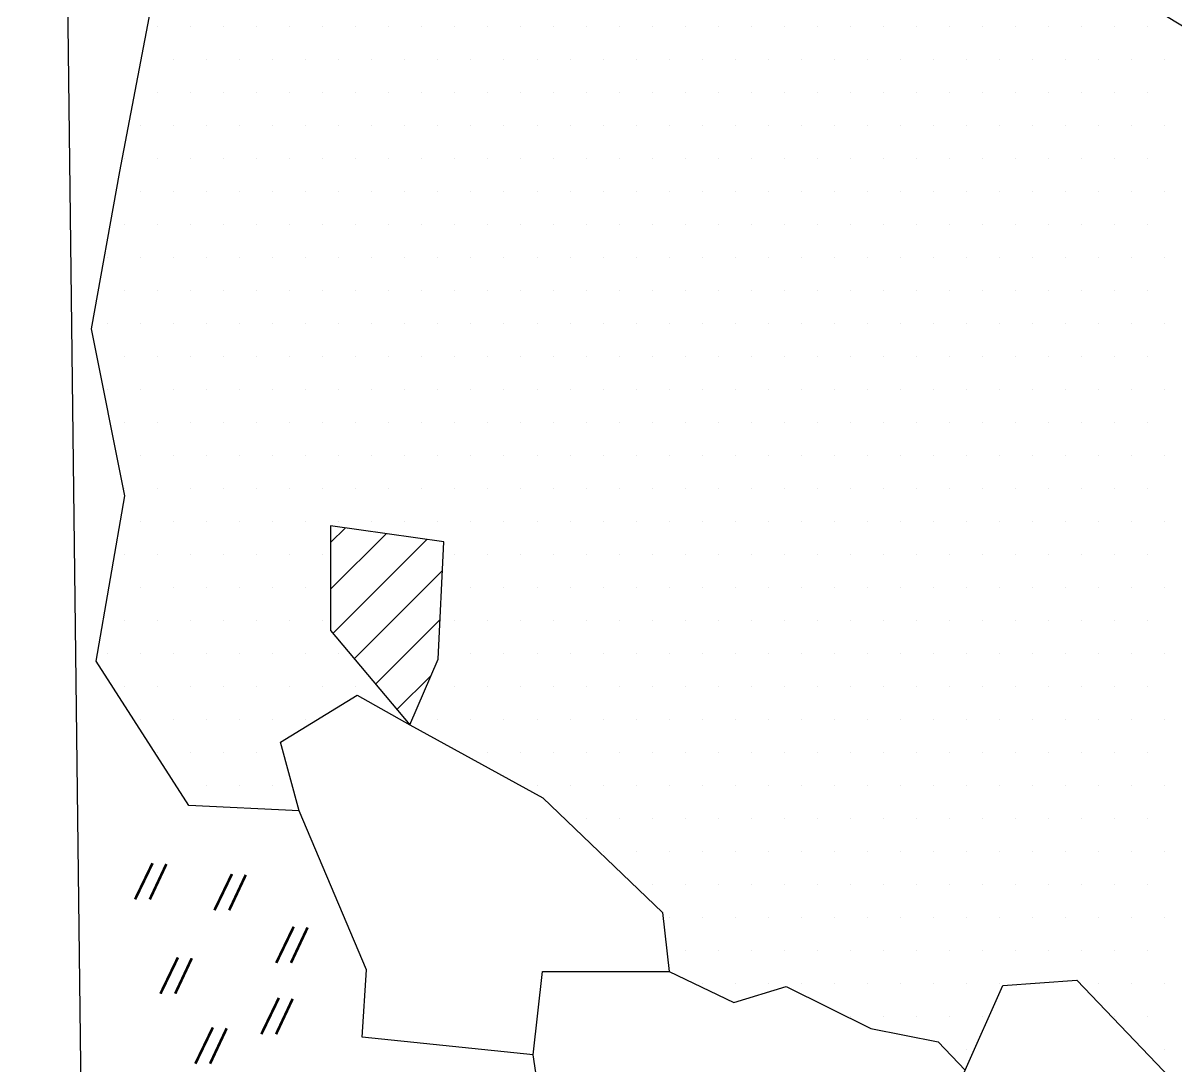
# Model space of a CAD drawing. Header units: metres. Extents: x 3.1 to 4.11, y -21.26 to -16.79.
# Drawn here: x 3.3929 to 3.8294, y -18.5561 to -18.1613 of the extents above; entities that cross this region are included whole.
import ezdxf

# ---------------------------------------------------------------- set-up
doc = ezdxf.new("R2010")
doc.units = ezdxf.units.M
doc.header["$LTSCALE"] = 25
doc.header["$MEASUREMENT"] = 0
doc.linetypes.add('STRICHPUNKTX2', pattern=[2, 1, -0.5, 0, -0.5])
doc.layers.get('0').update_dxf_attribs({"linetype": 'CONTINUOUS'})
for name, color, linetype in [('FEUER', 1, 'CONTINUOUS'), ('GRABUNGSGRENZE', 3, 'STRICHPUNKTX2'), ('STEINE', 4, 'CONTINUOUS'), ('STEINESCHRAFF', 4, 'CONTINUOUS')]:
    doc.layers.add(name, color=color, linetype=linetype)

# ---------------------------------------------------------------- blocks, each defined once
blk = doc.blocks.new('*X2')
at = {"color": 0}
for p, q in [((350.935, -1837.56), (353.039, -1835.457)), ((350.938, -1835.79), (351.494, -1835.234)), ((351.026, -1839.238), (354.583, -1835.68)), ((351.833, -1840.198), (355.165, -1836.866)), ((352.64, -1841.159), (355.077, -1838.722)), ((353.447, -1842.119), (354.737, -1840.83))]:
    blk.add_line(p, q, dxfattribs=at)
blk = doc.blocks.new('HK')
at = {"layer": 'FEUER', "const_width": 0.1}
for points in [[(-0.662, -1.372), (0, 0)], [(0.523, -0.033), (-0.105, -1.372)]]:
    blk.add_lwpolyline(points, dxfattribs=at)
blk = doc.blocks.new('*X5')
at = {"color": 0}
for p, q in [((344.375, -1816.25), (344.375, -1816.25)), ((345.625, -1816.25), (345.625, -1816.25)), ((346.875, -1816.25), (346.875, -1816.25)), ((348.125, -1816.25), (348.125, -1816.25)), ((349.375, -1816.25), (349.375, -1816.25)), ((350.625, -1816.25), (350.625, -1816.25)), ((351.875, -1816.25), (351.875, -1816.25)), ((353.125, -1816.25), (353.125, -1816.25)), ((354.375, -1816.25), (354.375, -1816.25)), ((355.625, -1816.25), (355.625, -1816.25)), ((356.875, -1816.25), (356.875, -1816.25)), ((358.125, -1816.25), (358.125, -1816.25)), ((359.375, -1816.25), (359.375, -1816.25)), ((360.625, -1816.25), (360.625, -1816.25)), ((361.875, -1816.25), (361.875, -1816.25)), ((363.125, -1816.25), (363.125, -1816.25)), ((364.375, -1816.25), (364.375, -1816.25)), ((365.625, -1816.25), (365.625, -1816.25)), ((366.875, -1816.25), (366.875, -1816.25)), ((368.125, -1816.25), (368.125, -1816.25)), ((369.375, -1816.25), (369.375, -1816.25)), ((370.625, -1816.25), (370.625, -1816.25)), ((371.875, -1816.25), (371.875, -1816.25)), ((373.125, -1816.25), (373.125, -1816.25)), ((374.375, -1816.25), (374.375, -1816.25)), ((375.625, -1816.25), (375.625, -1816.25)), ((376.875, -1816.25), (376.875, -1816.25)), ((378.125, -1816.25), (378.125, -1816.25)), ((379.375, -1816.25), (379.375, -1816.25)), ((380.625, -1816.25), (380.625, -1816.25)), ((381.875, -1816.25), (381.875, -1816.25)), ((345, -1817.5), (345, -1817.5)), ((346.25, -1817.5), (346.25, -1817.5)), ((347.5, -1817.5), (347.5, -1817.5)), ((348.75, -1817.5), (348.75, -1817.5)), ((350, -1817.5), (350, -1817.5)), ((351.25, -1817.5), (351.25, -1817.5)), ((352.5, -1817.5), (352.5, -1817.5)), ((353.75, -1817.5), (353.75, -1817.5)), ((355, -1817.5), (355, -1817.5)), ((356.25, -1817.5), (356.25, -1817.5)), ((357.5, -1817.5), (357.5, -1817.5)), ((358.75, -1817.5), (358.75, -1817.5)), ((360, -1817.5), (360, -1817.5)), ((361.25, -1817.5), (361.25, -1817.5)), ((362.5, -1817.5), (362.5, -1817.5)), ((363.75, -1817.5), (363.75, -1817.5)), ((365, -1817.5), (365, -1817.5)), ((366.25, -1817.5), (366.25, -1817.5)), ((367.5, -1817.5), (367.5, -1817.5)), ((368.75, -1817.5), (368.75, -1817.5)), ((370, -1817.5), (370, -1817.5)), ((371.25, -1817.5), (371.25, -1817.5)), ((372.5, -1817.5), (372.5, -1817.5)), ((373.75, -1817.5), (373.75, -1817.5)), ((375, -1817.5), (375, -1817.5)), ((376.25, -1817.5), (376.25, -1817.5)), ((377.5, -1817.5), (377.5, -1817.5)), ((378.75, -1817.5), (378.75, -1817.5)), ((380, -1817.5), (380, -1817.5)), ((381.25, -1817.5), (381.25, -1817.5)), ((382.5, -1817.5), (382.5, -1817.5)), ((344.375, -1818.75), (344.375, -1818.75)), ((345.625, -1818.75), (345.625, -1818.75)), ((346.875, -1818.75), (346.875, -1818.75)), ((348.125, -1818.75), (348.125, -1818.75)), ((349.375, -1818.75), (349.375, -1818.75)), ((350.625, -1818.75), (350.625, -1818.75)), ((351.875, -1818.75), (351.875, -1818.75)), ((353.125, -1818.75), (353.125, -1818.75)), ((354.375, -1818.75), (354.375, -1818.75)), ((355.625, -1818.75), (355.625, -1818.75)), ((356.875, -1818.75), (356.875, -1818.75)), ((358.125, -1818.75), (358.125, -1818.75)), ((359.375, -1818.75), (359.375, -1818.75)), ((360.625, -1818.75), (360.625, -1818.75)), ((361.875, -1818.75), (361.875, -1818.75)), ((363.125, -1818.75), (363.125, -1818.75)), ((364.375, -1818.75), (364.375, -1818.75)), ((365.625, -1818.75), (365.625, -1818.75)), ((366.875, -1818.75), (366.875, -1818.75)), ((368.125, -1818.75), (368.125, -1818.75)), ((369.375, -1818.75), (369.375, -1818.75)), ((370.625, -1818.75), (370.625, -1818.75)), ((371.875, -1818.75), (371.875, -1818.75)), ((373.125, -1818.75), (373.125, -1818.75)), ((374.375, -1818.75), (374.375, -1818.75)), ((375.625, -1818.75), (375.625, -1818.75)), ((376.875, -1818.75), (376.875, -1818.75)), ((378.125, -1818.75), (378.125, -1818.75)), ((379.375, -1818.75), (379.375, -1818.75)), ((380.625, -1818.75), (380.625, -1818.75)), ((381.875, -1818.75), (381.875, -1818.75)), ((343.75, -1820), (343.75, -1820)), ((345, -1820), (345, -1820)), ((346.25, -1820), (346.25, -1820)), ((347.5, -1820), (347.5, -1820)), ((348.75, -1820), (348.75, -1820)), ((350, -1820), (350, -1820)), ((351.25, -1820), (351.25, -1820)), ((352.5, -1820), (352.5, -1820)), ((353.75, -1820), (353.75, -1820)), ((355, -1820), (355, -1820)), ((356.25, -1820), (356.25, -1820)), ((357.5, -1820), (357.5, -1820)), ((358.75, -1820), (358.75, -1820)), ((360, -1820), (360, -1820)), ((361.25, -1820), (361.25, -1820)), ((362.5, -1820), (362.5, -1820)), ((363.75, -1820), (363.75, -1820)), ((365, -1820), (365, -1820)), ((366.25, -1820), (366.25, -1820)), ((367.5, -1820), (367.5, -1820)), ((368.75, -1820), (368.75, -1820)), ((370, -1820), (370, -1820)), ((371.25, -1820), (371.25, -1820)), ((372.5, -1820), (372.5, -1820)), ((373.75, -1820), (373.75, -1820)), ((375, -1820), (375, -1820)), ((376.25, -1820), (376.25, -1820)), ((377.5, -1820), (377.5, -1820)), ((378.75, -1820), (378.75, -1820)), ((380, -1820), (380, -1820)), ((381.25, -1820), (381.25, -1820)), ((382.5, -1820), (382.5, -1820)), ((343.125, -1821.25), (343.125, -1821.25)), ((344.375, -1821.25), (344.375, -1821.25)), ((345.625, -1821.25), (345.625, -1821.25)), ((346.875, -1821.25), (346.875, -1821.25)), ((348.125, -1821.25), (348.125, -1821.25)), ((349.375, -1821.25), (349.375, -1821.25)), ((350.625, -1821.25), (350.625, -1821.25)), ((351.875, -1821.25), (351.875, -1821.25)), ((353.125, -1821.25), (353.125, -1821.25)), ((354.375, -1821.25), (354.375, -1821.25)), ((355.625, -1821.25), (355.625, -1821.25)), ((356.875, -1821.25), (356.875, -1821.25)), ((358.125, -1821.25), (358.125, -1821.25)), ((359.375, -1821.25), (359.375, -1821.25)), ((360.625, -1821.25), (360.625, -1821.25)), ((361.875, -1821.25), (361.875, -1821.25)), ((363.125, -1821.25), (363.125, -1821.25)), ((364.375, -1821.25), (364.375, -1821.25)), ((365.625, -1821.25), (365.625, -1821.25)), ((366.875, -1821.25), (366.875, -1821.25)), ((368.125, -1821.25), (368.125, -1821.25)), ((369.375, -1821.25), (369.375, -1821.25)), ((370.625, -1821.25), (370.625, -1821.25)), ((371.875, -1821.25), (371.875, -1821.25)), ((373.125, -1821.25), (373.125, -1821.25)), ((374.375, -1821.25), (374.375, -1821.25)), ((375.625, -1821.25), (375.625, -1821.25)), ((376.875, -1821.25), (376.875, -1821.25)), ((378.125, -1821.25), (378.125, -1821.25)), ((379.375, -1821.25), (379.375, -1821.25)), ((380.625, -1821.25), (380.625, -1821.25)), ((381.875, -1821.25), (381.875, -1821.25)), ((343.75, -1822.5), (343.75, -1822.5)), ((345, -1822.5), (345, -1822.5)), ((346.25, -1822.5), (346.25, -1822.5)), ((347.5, -1822.5), (347.5, -1822.5)), ((348.75, -1822.5), (348.75, -1822.5)), ((350, -1822.5), (350, -1822.5)), ((351.25, -1822.5), (351.25, -1822.5)), ((352.5, -1822.5), (352.5, -1822.5)), ((353.75, -1822.5), (353.75, -1822.5)), ((355, -1822.5), (355, -1822.5)), ((356.25, -1822.5), (356.25, -1822.5)), ((357.5, -1822.5), (357.5, -1822.5)), ((358.75, -1822.5), (358.75, -1822.5)), ((360, -1822.5), (360, -1822.5)), ((361.25, -1822.5), (361.25, -1822.5)), ((362.5, -1822.5), (362.5, -1822.5)), ((363.75, -1822.5), (363.75, -1822.5)), ((365, -1822.5), (365, -1822.5)), ((366.25, -1822.5), (366.25, -1822.5)), ((367.5, -1822.5), (367.5, -1822.5)), ((368.75, -1822.5), (368.75, -1822.5)), ((370, -1822.5), (370, -1822.5)), ((371.25, -1822.5), (371.25, -1822.5)), ((372.5, -1822.5), (372.5, -1822.5)), ((373.75, -1822.5), (373.75, -1822.5)), ((375, -1822.5), (375, -1822.5)), ((376.25, -1822.5), (376.25, -1822.5)), ((377.5, -1822.5), (377.5, -1822.5)), ((378.75, -1822.5), (378.75, -1822.5)), ((380, -1822.5), (380, -1822.5)), ((381.25, -1822.5), (381.25, -1822.5)), ((382.5, -1822.5), (382.5, -1822.5)), ((343.125, -1823.75), (343.125, -1823.75)), ((344.375, -1823.75), (344.375, -1823.75)), ((345.625, -1823.75), (345.625, -1823.75)), ((346.875, -1823.75), (346.875, -1823.75)), ((348.125, -1823.75), (348.125, -1823.75)), ((349.375, -1823.75), (349.375, -1823.75)), ((350.625, -1823.75), (350.625, -1823.75)), ((351.875, -1823.75), (351.875, -1823.75)), ((353.125, -1823.75), (353.125, -1823.75)), ((354.375, -1823.75), (354.375, -1823.75)), ((355.625, -1823.75), (355.625, -1823.75)), ((356.875, -1823.75), (356.875, -1823.75)), ((358.125, -1823.75), (358.125, -1823.75)), ((359.375, -1823.75), (359.375, -1823.75)), ((360.625, -1823.75), (360.625, -1823.75)), ((361.875, -1823.75), (361.875, -1823.75)), ((363.125, -1823.75), (363.125, -1823.75)), ((364.375, -1823.75), (364.375, -1823.75)), ((365.625, -1823.75), (365.625, -1823.75)), ((366.875, -1823.75), (366.875, -1823.75)), ((368.125, -1823.75), (368.125, -1823.75)), ((369.375, -1823.75), (369.375, -1823.75)), ((370.625, -1823.75), (370.625, -1823.75)), ((371.875, -1823.75), (371.875, -1823.75)), ((373.125, -1823.75), (373.125, -1823.75)), ((374.375, -1823.75), (374.375, -1823.75)), ((375.625, -1823.75), (375.625, -1823.75)), ((376.875, -1823.75), (376.875, -1823.75)), ((378.125, -1823.75), (378.125, -1823.75)), ((379.375, -1823.75), (379.375, -1823.75)), ((380.625, -1823.75), (380.625, -1823.75)), ((381.875, -1823.75), (381.875, -1823.75)), ((342.5, -1825), (342.5, -1825)), ((343.75, -1825), (343.75, -1825)), ((345, -1825), (345, -1825)), ((346.25, -1825), (346.25, -1825)), ((347.5, -1825), (347.5, -1825)), ((348.75, -1825), (348.75, -1825)), ((350, -1825), (350, -1825)), ((351.25, -1825), (351.25, -1825)), ((352.5, -1825), (352.5, -1825)), ((353.75, -1825), (353.75, -1825)), ((355, -1825), (355, -1825)), ((356.25, -1825), (356.25, -1825)), ((357.5, -1825), (357.5, -1825)), ((358.75, -1825), (358.75, -1825)), ((360, -1825), (360, -1825)), ((361.25, -1825), (361.25, -1825)), ((362.5, -1825), (362.5, -1825)), ((363.75, -1825), (363.75, -1825)), ((365, -1825), (365, -1825)), ((366.25, -1825), (366.25, -1825)), ((367.5, -1825), (367.5, -1825)), ((368.75, -1825), (368.75, -1825)), ((370, -1825), (370, -1825)), ((371.25, -1825), (371.25, -1825)), ((372.5, -1825), (372.5, -1825)), ((373.75, -1825), (373.75, -1825)), ((375, -1825), (375, -1825)), ((376.25, -1825), (376.25, -1825)), ((377.5, -1825), (377.5, -1825)), ((378.75, -1825), (378.75, -1825)), ((380, -1825), (380, -1825)), ((381.25, -1825), (381.25, -1825)), ((382.5, -1825), (382.5, -1825)), ((343.125, -1826.25), (343.125, -1826.25)), ((344.375, -1826.25), (344.375, -1826.25)), ((345.625, -1826.25), (345.625, -1826.25)), ((346.875, -1826.25), (346.875, -1826.25)), ((348.125, -1826.25), (348.125, -1826.25)), ((349.375, -1826.25), (349.375, -1826.25)), ((350.625, -1826.25), (350.625, -1826.25)), ((351.875, -1826.25), (351.875, -1826.25)), ((353.125, -1826.25), (353.125, -1826.25)), ((354.375, -1826.25), (354.375, -1826.25)), ((355.625, -1826.25), (355.625, -1826.25)), ((356.875, -1826.25), (356.875, -1826.25)), ((358.125, -1826.25), (358.125, -1826.25)), ((359.375, -1826.25), (359.375, -1826.25)), ((360.625, -1826.25), (360.625, -1826.25)), ((361.875, -1826.25), (361.875, -1826.25)), ((363.125, -1826.25), (363.125, -1826.25)), ((364.375, -1826.25), (364.375, -1826.25)), ((365.625, -1826.25), (365.625, -1826.25)), ((366.875, -1826.25), (366.875, -1826.25)), ((368.125, -1826.25), (368.125, -1826.25)), ((369.375, -1826.25), (369.375, -1826.25)), ((370.625, -1826.25), (370.625, -1826.25)), ((371.875, -1826.25), (371.875, -1826.25)), ((373.125, -1826.25), (373.125, -1826.25)), ((374.375, -1826.25), (374.375, -1826.25)), ((375.625, -1826.25), (375.625, -1826.25)), ((376.875, -1826.25), (376.875, -1826.25)), ((378.125, -1826.25), (378.125, -1826.25)), ((379.375, -1826.25), (379.375, -1826.25)), ((380.625, -1826.25), (380.625, -1826.25)), ((381.875, -1826.25), (381.875, -1826.25)), ((342.5, -1827.5), (342.5, -1827.5)), ((343.75, -1827.5), (343.75, -1827.5)), ((345, -1827.5), (345, -1827.5)), ((346.25, -1827.5), (346.25, -1827.5)), ((347.5, -1827.5), (347.5, -1827.5)), ((348.75, -1827.5), (348.75, -1827.5)), ((350, -1827.5), (350, -1827.5)), ((351.25, -1827.5), (351.25, -1827.5)), ((352.5, -1827.5), (352.5, -1827.5)), ((353.75, -1827.5), (353.75, -1827.5)), ((355, -1827.5), (355, -1827.5)), ((356.25, -1827.5), (356.25, -1827.5)), ((357.5, -1827.5), (357.5, -1827.5)), ((358.75, -1827.5), (358.75, -1827.5)), ((360, -1827.5), (360, -1827.5)), ((361.25, -1827.5), (361.25, -1827.5)), ((362.5, -1827.5), (362.5, -1827.5)), ((363.75, -1827.5), (363.75, -1827.5)), ((365, -1827.5), (365, -1827.5)), ((366.25, -1827.5), (366.25, -1827.5)), ((367.5, -1827.5), (367.5, -1827.5)), ((368.75, -1827.5), (368.75, -1827.5)), ((370, -1827.5), (370, -1827.5)), ((371.25, -1827.5), (371.25, -1827.5)), ((372.5, -1827.5), (372.5, -1827.5)), ((373.75, -1827.5), (373.75, -1827.5)), ((375, -1827.5), (375, -1827.5)), ((376.25, -1827.5), (376.25, -1827.5)), ((377.5, -1827.5), (377.5, -1827.5)), ((378.75, -1827.5), (378.75, -1827.5)), ((380, -1827.5), (380, -1827.5)), ((381.25, -1827.5), (381.25, -1827.5)), ((382.5, -1827.5), (382.5, -1827.5)), ((343.125, -1828.75), (343.125, -1828.75)), ((344.375, -1828.75), (344.375, -1828.75)), ((345.625, -1828.75), (345.625, -1828.75)), ((346.875, -1828.75), (346.875, -1828.75)), ((348.125, -1828.75), (348.125, -1828.75)), ((349.375, -1828.75), (349.375, -1828.75)), ((350.625, -1828.75), (350.625, -1828.75)), ((351.875, -1828.75), (351.875, -1828.75)), ((353.125, -1828.75), (353.125, -1828.75)), ((354.375, -1828.75), (354.375, -1828.75)), ((355.625, -1828.75), (355.625, -1828.75)), ((356.875, -1828.75), (356.875, -1828.75)), ((358.125, -1828.75), (358.125, -1828.75)), ((359.375, -1828.75), (359.375, -1828.75)), ((360.625, -1828.75), (360.625, -1828.75)), ((361.875, -1828.75), (361.875, -1828.75)), ((363.125, -1828.75), (363.125, -1828.75)), ((364.375, -1828.75), (364.375, -1828.75)), ((365.625, -1828.75), (365.625, -1828.75)), ((366.875, -1828.75), (366.875, -1828.75)), ((368.125, -1828.75), (368.125, -1828.75)), ((369.375, -1828.75), (369.375, -1828.75)), ((370.625, -1828.75), (370.625, -1828.75)), ((371.875, -1828.75), (371.875, -1828.75)), ((373.125, -1828.75), (373.125, -1828.75)), ((374.375, -1828.75), (374.375, -1828.75)), ((375.625, -1828.75), (375.625, -1828.75)), ((376.875, -1828.75), (376.875, -1828.75)), ((378.125, -1828.75), (378.125, -1828.75)), ((379.375, -1828.75), (379.375, -1828.75)), ((380.625, -1828.75), (380.625, -1828.75)), ((381.875, -1828.75), (381.875, -1828.75)), ((342.5, -1830), (342.5, -1830)), ((343.75, -1830), (343.75, -1830)), ((345, -1830), (345, -1830)), ((346.25, -1830), (346.25, -1830)), ((347.5, -1830), (347.5, -1830)), ((348.75, -1830), (348.75, -1830)), ((350, -1830), (350, -1830)), ((351.25, -1830), (351.25, -1830)), ((352.5, -1830), (352.5, -1830)), ((353.75, -1830), (353.75, -1830)), ((355, -1830), (355, -1830)), ((356.25, -1830), (356.25, -1830)), ((357.5, -1830), (357.5, -1830)), ((358.75, -1830), (358.75, -1830)), ((360, -1830), (360, -1830)), ((361.25, -1830), (361.25, -1830)), ((362.5, -1830), (362.5, -1830)), ((363.75, -1830), (363.75, -1830)), ((365, -1830), (365, -1830)), ((366.25, -1830), (366.25, -1830)), ((367.5, -1830), (367.5, -1830)), ((368.75, -1830), (368.75, -1830)), ((370, -1830), (370, -1830)), ((371.25, -1830), (371.25, -1830)), ((372.5, -1830), (372.5, -1830)), ((373.75, -1830), (373.75, -1830)), ((375, -1830), (375, -1830)), ((376.25, -1830), (376.25, -1830)), ((377.5, -1830), (377.5, -1830)), ((378.75, -1830), (378.75, -1830)), ((380, -1830), (380, -1830)), ((381.25, -1830), (381.25, -1830)), ((382.5, -1830), (382.5, -1830)), ((343.125, -1831.25), (343.125, -1831.25)), ((344.375, -1831.25), (344.375, -1831.25)), ((345.625, -1831.25), (345.625, -1831.25)), ((346.875, -1831.25), (346.875, -1831.25)), ((348.125, -1831.25), (348.125, -1831.25)), ((349.375, -1831.25), (349.375, -1831.25)), ((350.625, -1831.25), (350.625, -1831.25)), ((351.875, -1831.25), (351.875, -1831.25)), ((353.125, -1831.25), (353.125, -1831.25)), ((354.375, -1831.25), (354.375, -1831.25)), ((355.625, -1831.25), (355.625, -1831.25)), ((356.875, -1831.25), (356.875, -1831.25)), ((358.125, -1831.25), (358.125, -1831.25)), ((359.375, -1831.25), (359.375, -1831.25)), ((360.625, -1831.25), (360.625, -1831.25)), ((361.875, -1831.25), (361.875, -1831.25)), ((363.125, -1831.25), (363.125, -1831.25)), ((364.375, -1831.25), (364.375, -1831.25)), ((365.625, -1831.25), (365.625, -1831.25)), ((366.875, -1831.25), (366.875, -1831.25)), ((368.125, -1831.25), (368.125, -1831.25)), ((369.375, -1831.25), (369.375, -1831.25)), ((370.625, -1831.25), (370.625, -1831.25)), ((371.875, -1831.25), (371.875, -1831.25)), ((373.125, -1831.25), (373.125, -1831.25)), ((374.375, -1831.25), (374.375, -1831.25)), ((375.625, -1831.25), (375.625, -1831.25)), ((376.875, -1831.25), (376.875, -1831.25)), ((378.125, -1831.25), (378.125, -1831.25)), ((379.375, -1831.25), (379.375, -1831.25)), ((380.625, -1831.25), (380.625, -1831.25)), ((381.875, -1831.25), (381.875, -1831.25)), ((343.75, -1832.5), (343.75, -1832.5)), ((345, -1832.5), (345, -1832.5)), ((346.25, -1832.5), (346.25, -1832.5)), ((347.5, -1832.5), (347.5, -1832.5)), ((348.75, -1832.5), (348.75, -1832.5)), ((350, -1832.5), (350, -1832.5)), ((351.25, -1832.5), (351.25, -1832.5)), ((352.5, -1832.5), (352.5, -1832.5)), ((353.75, -1832.5), (353.75, -1832.5)), ((355, -1832.5), (355, -1832.5)), ((356.25, -1832.5), (356.25, -1832.5)), ((357.5, -1832.5), (357.5, -1832.5)), ((358.75, -1832.5), (358.75, -1832.5)), ((360, -1832.5), (360, -1832.5)), ((361.25, -1832.5), (361.25, -1832.5)), ((362.5, -1832.5), (362.5, -1832.5)), ((363.75, -1832.5), (363.75, -1832.5)), ((365, -1832.5), (365, -1832.5)), ((366.25, -1832.5), (366.25, -1832.5)), ((367.5, -1832.5), (367.5, -1832.5)), ((368.75, -1832.5), (368.75, -1832.5)), ((370, -1832.5), (370, -1832.5)), ((371.25, -1832.5), (371.25, -1832.5)), ((372.5, -1832.5), (372.5, -1832.5)), ((373.75, -1832.5), (373.75, -1832.5)), ((375, -1832.5), (375, -1832.5)), ((376.25, -1832.5), (376.25, -1832.5)), ((377.5, -1832.5), (377.5, -1832.5)), ((378.75, -1832.5), (378.75, -1832.5)), ((380, -1832.5), (380, -1832.5)), ((381.25, -1832.5), (381.25, -1832.5)), ((382.5, -1832.5), (382.5, -1832.5)), ((343.125, -1833.75), (343.125, -1833.75)), ((344.375, -1833.75), (344.375, -1833.75)), ((345.625, -1833.75), (345.625, -1833.75)), ((346.875, -1833.75), (346.875, -1833.75)), ((348.125, -1833.75), (348.125, -1833.75)), ((349.375, -1833.75), (349.375, -1833.75)), ((350.625, -1833.75), (350.625, -1833.75)), ((351.875, -1833.75), (351.875, -1833.75)), ((353.125, -1833.75), (353.125, -1833.75)), ((354.375, -1833.75), (354.375, -1833.75)), ((355.625, -1833.75), (355.625, -1833.75)), ((356.875, -1833.75), (356.875, -1833.75)), ((358.125, -1833.75), (358.125, -1833.75)), ((359.375, -1833.75), (359.375, -1833.75)), ((360.625, -1833.75), (360.625, -1833.75)), ((361.875, -1833.75), (361.875, -1833.75)), ((363.125, -1833.75), (363.125, -1833.75)), ((364.375, -1833.75), (364.375, -1833.75)), ((365.625, -1833.75), (365.625, -1833.75)), ((366.875, -1833.75), (366.875, -1833.75)), ((368.125, -1833.75), (368.125, -1833.75)), ((369.375, -1833.75), (369.375, -1833.75)), ((370.625, -1833.75), (370.625, -1833.75)), ((371.875, -1833.75), (371.875, -1833.75)), ((373.125, -1833.75), (373.125, -1833.75)), ((374.375, -1833.75), (374.375, -1833.75)), ((375.625, -1833.75), (375.625, -1833.75)), ((376.875, -1833.75), (376.875, -1833.75)), ((378.125, -1833.75), (378.125, -1833.75)), ((379.375, -1833.75), (379.375, -1833.75)), ((380.625, -1833.75), (380.625, -1833.75)), ((381.875, -1833.75), (381.875, -1833.75)), ((343.75, -1835), (343.75, -1835)), ((345, -1835), (345, -1835)), ((346.25, -1835), (346.25, -1835)), ((347.5, -1835), (347.5, -1835)), ((348.75, -1835), (348.75, -1835)), ((350, -1835), (350, -1835)), ((351.25, -1835), (351.25, -1835)), ((352.5, -1835), (352.5, -1835)), ((353.75, -1835), (353.75, -1835)), ((355, -1835), (355, -1835)), ((356.25, -1835), (356.25, -1835)), ((357.5, -1835), (357.5, -1835)), ((358.75, -1835), (358.75, -1835)), ((360, -1835), (360, -1835)), ((361.25, -1835), (361.25, -1835)), ((362.5, -1835), (362.5, -1835)), ((363.75, -1835), (363.75, -1835)), ((365, -1835), (365, -1835)), ((366.25, -1835), (366.25, -1835)), ((367.5, -1835), (367.5, -1835)), ((368.75, -1835), (368.75, -1835)), ((370, -1835), (370, -1835)), ((371.25, -1835), (371.25, -1835)), ((372.5, -1835), (372.5, -1835)), ((373.75, -1835), (373.75, -1835)), ((375, -1835), (375, -1835)), ((376.25, -1835), (376.25, -1835)), ((377.5, -1835), (377.5, -1835)), ((378.75, -1835), (378.75, -1835)), ((380, -1835), (380, -1835)), ((381.25, -1835), (381.25, -1835)), ((382.5, -1835), (382.5, -1835)), ((343.125, -1836.25), (343.125, -1836.25)), ((344.375, -1836.25), (344.375, -1836.25)), ((345.625, -1836.25), (345.625, -1836.25)), ((346.875, -1836.25), (346.875, -1836.25)), ((348.125, -1836.25), (348.125, -1836.25)), ((349.375, -1836.25), (349.375, -1836.25)), ((350.625, -1836.25), (350.625, -1836.25)), ((355.625, -1836.25), (355.625, -1836.25)), ((356.875, -1836.25), (356.875, -1836.25)), ((358.125, -1836.25), (358.125, -1836.25)), ((359.375, -1836.25), (359.375, -1836.25)), ((360.625, -1836.25), (360.625, -1836.25)), ((361.875, -1836.25), (361.875, -1836.25)), ((363.125, -1836.25), (363.125, -1836.25)), ((364.375, -1836.25), (364.375, -1836.25)), ((365.625, -1836.25), (365.625, -1836.25)), ((366.875, -1836.25), (366.875, -1836.25)), ((368.125, -1836.25), (368.125, -1836.25)), ((369.375, -1836.25), (369.375, -1836.25)), ((370.625, -1836.25), (370.625, -1836.25)), ((371.875, -1836.25), (371.875, -1836.25)), ((373.125, -1836.25), (373.125, -1836.25)), ((374.375, -1836.25), (374.375, -1836.25)), ((375.625, -1836.25), (375.625, -1836.25)), ((376.875, -1836.25), (376.875, -1836.25)), ((378.125, -1836.25), (378.125, -1836.25)), ((379.375, -1836.25), (379.375, -1836.25)), ((380.625, -1836.25), (380.625, -1836.25)), ((381.875, -1836.25), (381.875, -1836.25)), ((343.75, -1837.5), (343.75, -1837.5)), ((345, -1837.5), (345, -1837.5)), ((346.25, -1837.5), (346.25, -1837.5)), ((347.5, -1837.5), (347.5, -1837.5)), ((348.75, -1837.5), (348.75, -1837.5)), ((350, -1837.5), (350, -1837.5)), ((356.25, -1837.5), (356.25, -1837.5)), ((357.5, -1837.5), (357.5, -1837.5)), ((358.75, -1837.5), (358.75, -1837.5)), ((360, -1837.5), (360, -1837.5)), ((361.25, -1837.5), (361.25, -1837.5)), ((362.5, -1837.5), (362.5, -1837.5)), ((363.75, -1837.5), (363.75, -1837.5)), ((365, -1837.5), (365, -1837.5)), ((366.25, -1837.5), (366.25, -1837.5)), ((367.5, -1837.5), (367.5, -1837.5)), ((368.75, -1837.5), (368.75, -1837.5)), ((370, -1837.5), (370, -1837.5)), ((371.25, -1837.5), (371.25, -1837.5)), ((372.5, -1837.5), (372.5, -1837.5)), ((373.75, -1837.5), (373.75, -1837.5)), ((375, -1837.5), (375, -1837.5)), ((376.25, -1837.5), (376.25, -1837.5)), ((377.5, -1837.5), (377.5, -1837.5)), ((378.75, -1837.5), (378.75, -1837.5)), ((380, -1837.5), (380, -1837.5)), ((381.25, -1837.5), (381.25, -1837.5)), ((382.5, -1837.5), (382.5, -1837.5)), ((343.125, -1838.75), (343.125, -1838.75)), ((344.375, -1838.75), (344.375, -1838.75)), ((345.625, -1838.75), (345.625, -1838.75)), ((346.875, -1838.75), (346.875, -1838.75)), ((348.125, -1838.75), (348.125, -1838.75)), ((349.375, -1838.75), (349.375, -1838.75)), ((350.625, -1838.75), (350.625, -1838.75)), ((355.625, -1838.75), (355.625, -1838.75)), ((356.875, -1838.75), (356.875, -1838.75)), ((358.125, -1838.75), (358.125, -1838.75)), ((359.375, -1838.75), (359.375, -1838.75)), ((360.625, -1838.75), (360.625, -1838.75)), ((361.875, -1838.75), (361.875, -1838.75)), ((363.125, -1838.75), (363.125, -1838.75)), ((364.375, -1838.75), (364.375, -1838.75)), ((365.625, -1838.75), (365.625, -1838.75)), ((366.875, -1838.75), (366.875, -1838.75)), ((368.125, -1838.75), (368.125, -1838.75)), ((369.375, -1838.75), (369.375, -1838.75)), ((370.625, -1838.75), (370.625, -1838.75)), ((371.875, -1838.75), (371.875, -1838.75)), ((373.125, -1838.75), (373.125, -1838.75)), ((374.375, -1838.75), (374.375, -1838.75)), ((375.625, -1838.75), (375.625, -1838.75)), ((376.875, -1838.75), (376.875, -1838.75)), ((378.125, -1838.75), (378.125, -1838.75)), ((379.375, -1838.75), (379.375, -1838.75)), ((380.625, -1838.75), (380.625, -1838.75)), ((381.875, -1838.75), (381.875, -1838.75)), ((342.5, -1840), (342.5, -1840)), ((343.75, -1840), (343.75, -1840)), ((345, -1840), (345, -1840)), ((346.25, -1840), (346.25, -1840)), ((347.5, -1840), (347.5, -1840)), ((348.75, -1840), (348.75, -1840)), ((350, -1840), (350, -1840)), ((351.25, -1840), (351.25, -1840)), ((356.25, -1840), (356.25, -1840)), ((357.5, -1840), (357.5, -1840)), ((358.75, -1840), (358.75, -1840)), ((360, -1840), (360, -1840)), ((361.25, -1840), (361.25, -1840)), ((362.5, -1840), (362.5, -1840)), ((363.75, -1840), (363.75, -1840)), ((365, -1840), (365, -1840)), ((366.25, -1840), (366.25, -1840)), ((367.5, -1840), (367.5, -1840)), ((368.75, -1840), (368.75, -1840)), ((370, -1840), (370, -1840)), ((371.25, -1840), (371.25, -1840)), ((372.5, -1840), (372.5, -1840)), ((373.75, -1840), (373.75, -1840)), ((375, -1840), (375, -1840)), ((376.25, -1840), (376.25, -1840)), ((377.5, -1840), (377.5, -1840)), ((378.75, -1840), (378.75, -1840)), ((380, -1840), (380, -1840)), ((381.25, -1840), (381.25, -1840)), ((382.5, -1840), (382.5, -1840)), ((343.125, -1841.25), (343.125, -1841.25)), ((344.375, -1841.25), (344.375, -1841.25)), ((345.625, -1841.25), (345.625, -1841.25)), ((346.875, -1841.25), (346.875, -1841.25)), ((348.125, -1841.25), (348.125, -1841.25)), ((349.375, -1841.25), (349.375, -1841.25)), ((350.625, -1841.25), (350.625, -1841.25)), ((351.875, -1841.25), (351.875, -1841.25)), ((355.625, -1841.25), (355.625, -1841.25)), ((356.875, -1841.25), (356.875, -1841.25)), ((358.125, -1841.25), (358.125, -1841.25)), ((359.375, -1841.25), (359.375, -1841.25)), ((360.625, -1841.25), (360.625, -1841.25)), ((361.875, -1841.25), (361.875, -1841.25)), ((363.125, -1841.25), (363.125, -1841.25)), ((364.375, -1841.25), (364.375, -1841.25)), ((365.625, -1841.25), (365.625, -1841.25)), ((366.875, -1841.25), (366.875, -1841.25)), ((368.125, -1841.25), (368.125, -1841.25)), ((369.375, -1841.25), (369.375, -1841.25)), ((370.625, -1841.25), (370.625, -1841.25)), ((371.875, -1841.25), (371.875, -1841.25)), ((373.125, -1841.25), (373.125, -1841.25)), ((374.375, -1841.25), (374.375, -1841.25)), ((375.625, -1841.25), (375.625, -1841.25)), ((376.875, -1841.25), (376.875, -1841.25)), ((378.125, -1841.25), (378.125, -1841.25)), ((379.375, -1841.25), (379.375, -1841.25)), ((380.625, -1841.25), (380.625, -1841.25)), ((381.875, -1841.25), (381.875, -1841.25)), ((343.75, -1842.5), (343.75, -1842.5)), ((345, -1842.5), (345, -1842.5)), ((346.25, -1842.5), (346.25, -1842.5)), ((347.5, -1842.5), (347.5, -1842.5)), ((348.75, -1842.5), (348.75, -1842.5)), ((350, -1842.5), (350, -1842.5)), ((353.75, -1842.5), (353.75, -1842.5)), ((355, -1842.5), (355, -1842.5)), ((356.25, -1842.5), (356.25, -1842.5)), ((357.5, -1842.5), (357.5, -1842.5)), ((358.75, -1842.5), (358.75, -1842.5)), ((360, -1842.5), (360, -1842.5)), ((361.25, -1842.5), (361.25, -1842.5)), ((362.5, -1842.5), (362.5, -1842.5)), ((363.75, -1842.5), (363.75, -1842.5)), ((365, -1842.5), (365, -1842.5)), ((366.25, -1842.5), (366.25, -1842.5)), ((367.5, -1842.5), (367.5, -1842.5)), ((368.75, -1842.5), (368.75, -1842.5)), ((370, -1842.5), (370, -1842.5)), ((371.25, -1842.5), (371.25, -1842.5)), ((372.5, -1842.5), (372.5, -1842.5)), ((373.75, -1842.5), (373.75, -1842.5)), ((375, -1842.5), (375, -1842.5)), ((376.25, -1842.5), (376.25, -1842.5)), ((377.5, -1842.5), (377.5, -1842.5)), ((378.75, -1842.5), (378.75, -1842.5)), ((380, -1842.5), (380, -1842.5)), ((381.25, -1842.5), (381.25, -1842.5)), ((382.5, -1842.5), (382.5, -1842.5)), ((344.375, -1843.75), (344.375, -1843.75)), ((345.625, -1843.75), (345.625, -1843.75)), ((346.875, -1843.75), (346.875, -1843.75)), ((348.125, -1843.75), (348.125, -1843.75)), ((356.875, -1843.75), (356.875, -1843.75)), ((358.125, -1843.75), (358.125, -1843.75)), ((359.375, -1843.75), (359.375, -1843.75)), ((360.625, -1843.75), (360.625, -1843.75)), ((361.875, -1843.75), (361.875, -1843.75)), ((363.125, -1843.75), (363.125, -1843.75)), ((364.375, -1843.75), (364.375, -1843.75)), ((365.625, -1843.75), (365.625, -1843.75)), ((366.875, -1843.75), (366.875, -1843.75)), ((368.125, -1843.75), (368.125, -1843.75)), ((369.375, -1843.75), (369.375, -1843.75)), ((370.625, -1843.75), (370.625, -1843.75)), ((371.875, -1843.75), (371.875, -1843.75)), ((373.125, -1843.75), (373.125, -1843.75)), ((374.375, -1843.75), (374.375, -1843.75)), ((375.625, -1843.75), (375.625, -1843.75)), ((376.875, -1843.75), (376.875, -1843.75)), ((378.125, -1843.75), (378.125, -1843.75)), ((379.375, -1843.75), (379.375, -1843.75)), ((380.625, -1843.75), (380.625, -1843.75)), ((381.875, -1843.75), (381.875, -1843.75)), ((346.25, -1845), (346.25, -1845)), ((347.5, -1845), (347.5, -1845)), ((348.75, -1845), (348.75, -1845)), ((358.75, -1845), (358.75, -1845)), ((360, -1845), (360, -1845)), ((361.25, -1845), (361.25, -1845)), ((362.5, -1845), (362.5, -1845)), ((363.75, -1845), (363.75, -1845)), ((365, -1845), (365, -1845)), ((366.25, -1845), (366.25, -1845)), ((367.5, -1845), (367.5, -1845)), ((368.75, -1845), (368.75, -1845)), ((370, -1845), (370, -1845)), ((371.25, -1845), (371.25, -1845)), ((372.5, -1845), (372.5, -1845)), ((373.75, -1845), (373.75, -1845)), ((375, -1845), (375, -1845)), ((376.25, -1845), (376.25, -1845)), ((377.5, -1845), (377.5, -1845)), ((378.75, -1845), (378.75, -1845)), ((380, -1845), (380, -1845)), ((381.25, -1845), (381.25, -1845)), ((382.5, -1845), (382.5, -1845)), ((360.625, -1846.25), (360.625, -1846.25)), ((361.875, -1846.25), (361.875, -1846.25)), ((363.125, -1846.25), (363.125, -1846.25)), ((364.375, -1846.25), (364.375, -1846.25)), ((365.625, -1846.25), (365.625, -1846.25)), ((366.875, -1846.25), (366.875, -1846.25)), ((368.125, -1846.25), (368.125, -1846.25)), ((369.375, -1846.25), (369.375, -1846.25)), ((370.625, -1846.25), (370.625, -1846.25)), ((371.875, -1846.25), (371.875, -1846.25)), ((373.125, -1846.25), (373.125, -1846.25)), ((374.375, -1846.25), (374.375, -1846.25)), ((375.625, -1846.25), (375.625, -1846.25)), ((376.875, -1846.25), (376.875, -1846.25)), ((378.125, -1846.25), (378.125, -1846.25)), ((379.375, -1846.25), (379.375, -1846.25)), ((380.625, -1846.25), (380.625, -1846.25)), ((381.875, -1846.25), (381.875, -1846.25)), ((361.25, -1847.5), (361.25, -1847.5)), ((362.5, -1847.5), (362.5, -1847.5)), ((363.75, -1847.5), (363.75, -1847.5)), ((365, -1847.5), (365, -1847.5)), ((366.25, -1847.5), (366.25, -1847.5)), ((367.5, -1847.5), (367.5, -1847.5)), ((368.75, -1847.5), (368.75, -1847.5)), ((370, -1847.5), (370, -1847.5)), ((371.25, -1847.5), (371.25, -1847.5)), ((372.5, -1847.5), (372.5, -1847.5)), ((373.75, -1847.5), (373.75, -1847.5)), ((375, -1847.5), (375, -1847.5)), ((376.25, -1847.5), (376.25, -1847.5)), ((377.5, -1847.5), (377.5, -1847.5)), ((378.75, -1847.5), (378.75, -1847.5)), ((380, -1847.5), (380, -1847.5)), ((381.25, -1847.5), (381.25, -1847.5)), ((382.5, -1847.5), (382.5, -1847.5)), ((363.125, -1848.75), (363.125, -1848.75)), ((364.375, -1848.75), (364.375, -1848.75)), ((365.625, -1848.75), (365.625, -1848.75)), ((366.875, -1848.75), (366.875, -1848.75)), ((368.125, -1848.75), (368.125, -1848.75)), ((369.375, -1848.75), (369.375, -1848.75)), ((370.625, -1848.75), (370.625, -1848.75)), ((371.875, -1848.75), (371.875, -1848.75)), ((373.125, -1848.75), (373.125, -1848.75)), ((374.375, -1848.75), (374.375, -1848.75)), ((375.625, -1848.75), (375.625, -1848.75)), ((376.875, -1848.75), (376.875, -1848.75)), ((378.125, -1848.75), (378.125, -1848.75)), ((379.375, -1848.75), (379.375, -1848.75)), ((380.625, -1848.75), (380.625, -1848.75)), ((381.875, -1848.75), (381.875, -1848.75)), ((363.75, -1850), (363.75, -1850)), ((365, -1850), (365, -1850)), ((366.25, -1850), (366.25, -1850)), ((367.5, -1850), (367.5, -1850)), ((368.75, -1850), (368.75, -1850)), ((370, -1850), (370, -1850)), ((371.25, -1850), (371.25, -1850)), ((372.5, -1850), (372.5, -1850)), ((373.75, -1850), (373.75, -1850)), ((375, -1850), (375, -1850)), ((376.25, -1850), (376.25, -1850)), ((377.5, -1850), (377.5, -1850)), ((378.75, -1850), (378.75, -1850)), ((380, -1850), (380, -1850)), ((381.25, -1850), (381.25, -1850)), ((382.5, -1850), (382.5, -1850)), ((364.375, -1851.25), (364.375, -1851.25)), ((365.625, -1851.25), (365.625, -1851.25)), ((366.875, -1851.25), (366.875, -1851.25)), ((368.125, -1851.25), (368.125, -1851.25)), ((369.375, -1851.25), (369.375, -1851.25)), ((370.625, -1851.25), (370.625, -1851.25)), ((371.875, -1851.25), (371.875, -1851.25)), ((373.125, -1851.25), (373.125, -1851.25)), ((374.375, -1851.25), (374.375, -1851.25)), ((375.625, -1851.25), (375.625, -1851.25)), ((376.875, -1851.25), (376.875, -1851.25)), ((378.125, -1851.25), (378.125, -1851.25)), ((379.375, -1851.25), (379.375, -1851.25)), ((380.625, -1851.25), (380.625, -1851.25)), ((381.875, -1851.25), (381.875, -1851.25)), ((365, -1852.5), (365, -1852.5)), ((366.25, -1852.5), (366.25, -1852.5)), ((367.5, -1852.5), (367.5, -1852.5)), ((368.75, -1852.5), (368.75, -1852.5)), ((370, -1852.5), (370, -1852.5)), ((371.25, -1852.5), (371.25, -1852.5)), ((372.5, -1852.5), (372.5, -1852.5)), ((373.75, -1852.5), (373.75, -1852.5)), ((375, -1852.5), (375, -1852.5)), ((376.25, -1852.5), (376.25, -1852.5)), ((380, -1852.5), (380, -1852.5)), ((381.25, -1852.5), (381.25, -1852.5)), ((382.5, -1852.5), (382.5, -1852.5)), ((370.625, -1853.75), (370.625, -1853.75)), ((371.875, -1853.75), (371.875, -1853.75)), ((373.125, -1853.75), (373.125, -1853.75)), ((374.375, -1853.75), (374.375, -1853.75)), ((375.625, -1853.75), (375.625, -1853.75)), ((380.625, -1853.75), (380.625, -1853.75)), ((381.875, -1853.75), (381.875, -1853.75)), ((375, -1855), (375, -1855)), ((382.5, -1855), (382.5, -1855))]:
    blk.add_line(p, q, dxfattribs=at)

msp = doc.modelspace()

# ---------------------------------------------------------------- linework, layer by layer
at = {"layer": 'GRABUNGSGRENZE'}
msp.add_lwpolyline([(3.39294, -16.79202), (3.43992, -20.59239)], dxfattribs=at)
at = {"layer": 'STEINE'}
for points in [[(3.49751, -18.45952), (3.45574, -18.45742), (3.42067, -18.40286), (3.43146, -18.34022), (3.41882, -18.27703), (3.4296, -18.21744), (3.44603, -18.13137), (3.50923, -18.10752), (3.54237, -18.0877), (3.56479, -18.08366), (3.58009, -18.07451), (3.68808, -18.07365), (3.71558, -18.08133), (3.74153, -18.10735), (3.84637, -18.17118), (3.91658, -18.23903), (4.00662, -18.32271), (4.0748, -18.38241), (4.1149, -18.48486), (4.08622, -18.58569), (4.01639, -18.61666)], [(3.53933, -18.42698), (3.55007, -18.40203), (3.55217, -18.35771), (3.50938, -18.35154), (3.50933, -18.39127), (3.53933, -18.42698)], [(3.58602, -18.55185), (3.52133, -18.54514), (3.5229, -18.51967), (3.49751, -18.45952), (3.49042, -18.43353), (3.51948, -18.41574), (3.53933, -18.42698), (3.58972, -18.45456), (3.635, -18.49792), (3.63752, -18.52034)], [(3.71732, -18.64068), (3.6572, -18.64467), (3.63994, -18.60542), (3.61347, -18.59214), (3.58854, -18.56867), (3.58602, -18.55185), (3.58963, -18.52027), (3.63752, -18.52034), (3.66195, -18.53209), (3.68183, -18.52601), (3.7139, -18.54185), (3.73936, -18.54698), (3.74953, -18.55769)], [(3.71732, -18.64068), (3.74953, -18.55769), (3.76384, -18.52562), (3.79187, -18.52362), (3.82747, -18.56086), (3.81055, -18.64031), (3.80086, -18.64233), (3.80897, -18.67138)]]:
    msp.add_lwpolyline(points, dxfattribs=at)

# ---------------------------------------------------------------- block references
at = {"layer": 'FEUER', "xscale": 0.01, "yscale": 0.01, "zscale": 0.01}
for name, p in [('*X2', (0, 0)), ('HK', (3.44196, -18.47931)), ('HK', (3.47201, -18.48342)), ('HK', (3.49541, -18.50333)), ('HK', (3.45158, -18.51498)), ('HK', (3.48977, -18.53032)), ('HK', (3.46479, -18.54149))]:
    msp.add_blockref(name, p, dxfattribs=at)
at = {"layer": 'STEINESCHRAFF', "xscale": 0.01, "yscale": 0.01, "zscale": 0.01}
msp.add_blockref('*X5', (0, 0), dxfattribs=at)

doc.saveas('drawing.dxf')
